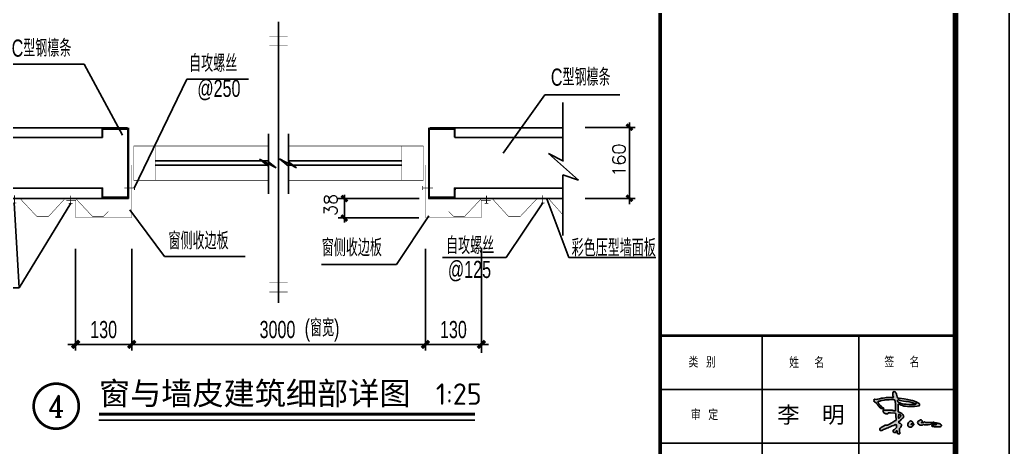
# Model space of a CAD drawing. Extents: x -21908402 to 2288787, y 79687 to 5079726.
# Drawn here: x 2227047 to 2263887, y 124064 to 139991 of the extents above; entities that cross this region are included whole.
import ezdxf
from ezdxf.enums import TextEntityAlignment as Align

# ---------------------------------------------------------------- set-up
doc = ezdxf.new("R2010")
doc.units = 0
doc.header["$LTSCALE"] = 1000
doc.layers.get('0').update_dxf_attribs({"linetype": 'CONTINUOUS'})
for name, color, linetype in [('DIM_IDEN', 3, 'CONTINUOUS'), ('PP-PM-TK', 7, 'CONTINUOUS'), ('PUB_TEXT', 7, 'CONTINUOUS'), ('PUB_TITLE', 4, 'CONTINUOUS'), ('WALL', 6, 'CONTINUOUS'), ('签名', 255, 'CONTINUOUS')]:
    doc.layers.add(name, color=color, linetype=linetype)
doc.styles.add('-黑体', font='simhei.ttf', dxfattribs={"width": 0.8})
doc.styles.add('_TCH_DIM', font='SIMPLEX', dxfattribs={"bigfont": 'GBCBIG'})
doc.styles.add('_TCH_LABEL', font='COMPLEX', dxfattribs={"bigfont": 'GBCBIG'})
doc.styles.add('CHIN-1', font='')
doc.styles.add('SM', font='SIM08', dxfattribs={"width": 0.7, "height": 5, "bigfont": 'HZTXT'})
doc.styles.get("Standard").update_dxf_attribs({"font": 'tssdeng.shx', "width": 0.7, "bigfont": 'hztxt.shx'})
doc.styles.add('TQ', font='txt.shx', dxfattribs={"width": 0.8, "bigfont": 'hztxt.shx'})
doc.styles.get('CHIN-1').set_extended_font_data('SimSun')

# ---------------------------------------------------------------- blocks, each defined once
blk = doc.blocks.new('TKL')
h = blk.add_hatch(color=7)
h.paths.add_polyline_path([(2305508, 476663), (2305506, 476675), (2305508, 476682), (2305513, 476687), (2305526, 476690), (2305553, 476683), (2305574, 476672), (2305620, 476651), (2305669, 476635), (2305725, 476619), (2305786, 476613), (2305853, 476606), (2305948, 476601), (2306033, 476602), (2306111, 476603), (2306215, 476616), (2306268, 476621), (2306292, 476631), (2306308, 476646), (2306313, 476664), (2306308, 476687), (2306284, 476715), (2306241, 476743), (2306184, 476771), (2306114, 476796), (2306044, 476819), (2305973, 476837), (2305873, 476859), (2305729, 476885), (2305545, 476916), (2305517, 476917), (2305498, 476915), (2305487, 476918), (2305481, 476930), (2305476, 476948), (2305472, 476964), (2305462, 477007), (2305451, 477056), (2305435, 477095), (2305415, 477126), (2305391, 477144), (2305361, 477155), (2305334, 477146), (2305314, 477111), (2305312, 477064), (2305315, 477003), (2305321, 476969), (2305333, 476941), (2305327, 476931), (2305258, 476933), (2305190, 476934), (2305058, 476936), (2305012, 476929), (2304952, 476917), (2304888, 476906), (2304812, 476888), (2304740, 476873), (2304683, 476863), (2304643, 476868), (2304631, 476868), (2304614, 476858), (2304608, 476830), (2304619, 476787), (2304643, 476764), (2304671, 476752), (2304685, 476741), (2304699, 476715), (2304733, 476669), (2304775, 476622), (2304844, 476553), (2304869, 476531), (2304892, 476520), (2304926, 476517), (2304952, 476517), (2304975, 476527), (2304974, 476530), (2304974, 476532), (2304972, 476538), (2304968, 476544), (2304960, 476549), (2304943, 476556), (2304928, 476565), (2304902, 476582), (2304875, 476605), (2304847, 476637), (2304814, 476675), (2304794, 476698), (2304774, 476727), (2304761, 476753), (2304755, 476767), (2304755, 476778), (2304760, 476785), (2304783, 476797), (2304823, 476805), (2304873, 476819), (2304917, 476829), (2304982, 476840), (2305025, 476851), (2305071, 476849), (2305120, 476852), (2305169, 476853), (2305255, 476857), (2305296, 476859), (2305327, 476861), (2305355, 476854), (2305374, 476845), (2305385, 476828), (2305394, 476805), (2305400, 476773), (2305405, 476711), (2305409, 476655), (2305410, 476477), (2305409, 476444), (2305402, 476438), (2305380, 476441), (2305344, 476443), (2305323, 476446), (2305301, 476454), (2305291, 476460), (2305275, 476462), (2305188, 476462), (2305111, 476461), (2305040, 476460), (2304995, 476464), (2304967, 476467), (2304956, 476465), (2304951, 476460), (2304950, 476439), (2304951, 476416), (2304956, 476394), (2304962, 476380), (2304978, 476363), (2304996, 476348), (2305021, 476339), (2305050, 476329), (2305085, 476323), (2305102, 476325), (2305116, 476326), (2305124, 476328), (2305130, 476335), (2305135, 476346), (2305137, 476354), (2305141, 476360), (2305156, 476368), (2305225, 476364), (2305386, 476347), (2305400, 476346), (2305411, 476344), (2305420, 476335), (2305423, 476319), (2305424, 476243), (2305430, 476123), (2305429, 476105), (2305428, 476089), (2305419, 476081), (2305390, 476064), (2305341, 476038), (2305270, 475994), (2305159, 475928), (2305134, 475917), (2305114, 475908), (2305094, 475908), (2305073, 475907), (2305056, 475909), (2305044, 475907), (2305030, 475903), (2304879, 475815), (2304847, 475797), (2304830, 475784), (2304822, 475766), (2304822, 475746), (2304830, 475722), (2304836, 475710), (2304862, 475704), (2304893, 475703), (2304906, 475705), (2304927, 475714), (2304967, 475740), (2305031, 475774), (2305086, 475792), (2305132, 475808), (2305173, 475829), (2305215, 475847), (2305286, 475874), (2305348, 475895), (2305387, 475913), (2305405, 475917), (2305429, 475924), (2305443, 475920), (2305445, 475899), (2305449, 475868), (2305447, 475840), (2305444, 475822), (2305431, 475805), (2305406, 475779), (2305366, 475747), (2305328, 475713), (2305323, 475704), (2305321, 475682), (2305318, 475664), (2305329, 475644), (2305344, 475634), (2305362, 475630), (2305378, 475628), (2305392, 475630), (2305403, 475631), (2305416, 475636), (2305423, 475644), (2305429, 475651), (2305434, 475664), (2305434, 475672), (2305435, 475681), (2305438, 475688), (2305446, 475695), (2305449, 475697), (2305456, 475699), (2305463, 475696), (2305465, 475686), (2305468, 475668), (2305468, 475647), (2305469, 475617), (2305469, 475604), (2305476, 475594), (2305494, 475589), (2305514, 475586), (2305537, 475580), (2305554, 475578), (2305567, 475584), (2305567, 475615), (2305561, 475660), (2305556, 475757), (2305556, 475776), (2305566, 475793), (2305582, 475809), (2305604, 475828), (2305623, 475864), (2305632, 475884), (2305634, 475909), (2305628, 475929), (2305616, 475948), (2305598, 475964), (2305581, 475975), (2305564, 475978), (2305543, 475985), (2305538, 475993), (2305535, 476013), (2305533, 476031), (2305533, 476043), (2305581, 476072), (2305623, 476110), (2305663, 476156), (2305692, 476184), (2305707, 476205), (2305713, 476225), (2305712, 476256), (2305699, 476282), (2305680, 476306), (2305663, 476327), (2305650, 476340), (2305593, 476366), (2305540, 476388), (2305514, 476403), (2305507, 476425), (2305505, 476452), (2305508, 476554)])
h.paths.add_polyline_path([(2305542, 476748), (2305519, 476761), (2305504, 476769), (2305493, 476777), (2305487, 476786), (2305486, 476800), (2305486, 476828), (2305489, 476831), (2305491, 476835), (2305496, 476839), (2305504, 476842), (2305512, 476844), (2305526, 476844), (2305536, 476844), (2305549, 476842), (2305563, 476838), (2305596, 476827), (2305642, 476814), (2305701, 476802), (2305797, 476789), (2305878, 476781), (2305918, 476775), (2305984, 476761), (2306053, 476739), (2306138, 476718), (2306158, 476714), (2306169, 476711), (2306174, 476708), (2306175, 476702), (2306176, 476698), (2306170, 476690), (2306155, 476686), (2306126, 476675), (2306086, 476675), (2306030, 476676), (2305977, 476676), (2305916, 476675), (2305800, 476687), (2305759, 476687), (2305724, 476690), (2305672, 476699), (2305617, 476713)], flags=16)
h.paths.add_polyline_path([(2305536, 476307), (2305543, 476308), (2305552, 476307), (2305579, 476292), (2305590, 476287), (2305598, 476281), (2305604, 476274), (2305606, 476265), (2305608, 476251), (2305605, 476241), (2305599, 476230), (2305588, 476217), (2305573, 476197), (2305559, 476183), (2305546, 476170), (2305539, 476161), (2305533, 476158), (2305527, 476158), (2305524, 476160), (2305521, 476165), (2305521, 476176), (2305524, 476222), (2305526, 476249), (2305527, 476261), (2305528, 476270), (2305528, 476288), (2305529, 476301), (2305531, 476305)], flags=16)
h = blk.add_hatch(color=7)
h.paths.add_polyline_path([(2306071, 475901), (2306086, 475912), (2306091, 475923), (2306094, 475937), (2306093, 475946), (2306087, 475953), (2306078, 475957), (2306065, 475955), (2306050, 475952), (2306037, 475950), (2306029, 475940), (2306020, 475929), (2306010, 475924), (2306000, 475922), (2305994, 475925), (2305992, 475933), (2305996, 475942), (2306004, 475952), (2306030, 475973), (2306043, 475981), (2306052, 475994), (2306052, 476011), (2306050, 476022), (2306046, 476029), (2306032, 476040), (2306015, 476048), (2305996, 476056), (2305980, 476062), (2305962, 476062), (2305950, 476057), (2305940, 476049), (2305929, 476039), (2305913, 476026), (2305899, 476008), (2305880, 475974), (2305870, 475943), (2305864, 475917), (2305867, 475890), (2305879, 475866), (2305892, 475850), (2305911, 475838), (2305938, 475832), (2305961, 475829), (2305991, 475833), (2306017, 475842), (2306034, 475858), (2306051, 475881)])
h.paths.add_polyline_path([(2307033, 475963), (2307007, 475968), (2306983, 475974), (2306956, 475983), (2306920, 475988), (2306879, 475998), (2306847, 476008), (2306828, 476011), (2306809, 476011), (2306644, 476007), (2306615, 476007), (2306582, 476005), (2306547, 476004), (2306526, 476009), (2306515, 476013), (2306507, 476020), (2306493, 476027), (2306473, 476027), (2306464, 476020), (2306450, 476014), (2306436, 476009), (2306425, 475999), (2306413, 475989), (2306402, 475985), (2306394, 475986), (2306384, 475986), (2306379, 475993), (2306378, 476000), (2306382, 476005), (2306389, 476010), (2306394, 476014), (2306402, 476026), (2306403, 476039), (2306402, 476048), (2306400, 476061), (2306396, 476070), (2306390, 476080), (2306385, 476089), (2306377, 476097), (2306370, 476102), (2306361, 476105), (2306350, 476107), (2306345, 476105), (2306340, 476103), (2306335, 476101), (2306300, 476085), (2306274, 476072), (2306255, 476054), (2306244, 476042), (2306237, 476026), (2306234, 476008), (2306239, 475981), (2306254, 475951), (2306270, 475938), (2306297, 475920), (2306329, 475909), (2306367, 475899), (2306398, 475900), (2306418, 475908), (2306432, 475918), (2306445, 475925), (2306457, 475925), (2306493, 475923), (2306532, 475916), (2306580, 475915), (2306631, 475919), (2306672, 475931), (2306711, 475944), (2306754, 475950), (2306799, 475953), (2306846, 475954), (2306895, 475954), (2306918, 475952), (2306932, 475947), (2306938, 475941), (2306935, 475927), (2306921, 475921), (2306897, 475918), (2306865, 475914), (2306827, 475910), (2306783, 475903), (2306771, 475898), (2306764, 475894), (2306755, 475887), (2306756, 475879), (2306758, 475873), (2306765, 475865), (2306773, 475860), (2306785, 475859), (2306855, 475841), (2306869, 475840), (2306908, 475840), (2306970, 475838), (2307036, 475838), (2307078, 475845), (2307102, 475859), (2307117, 475879), (2307119, 475897), (2307115, 475912), (2307097, 475930), (2307082, 475939), (2307061, 475951)])
for points in [[(2304975, 476527), (2304952, 476517), (2304926, 476517), (2304892, 476520), (2304869, 476531), (2304844, 476553), (2304775, 476622), (2304733, 476669), (2304699, 476715), (2304685, 476741), (2304671, 476752), (2304643, 476764), (2304619, 476787), (2304608, 476830), (2304614, 476858), (2304631, 476868), (2304643, 476868), (2304683, 476863), (2304740, 476873), (2304812, 476888), (2304888, 476906), (2304952, 476917), (2305012, 476929), (2305058, 476936), (2305190, 476934), (2305258, 476933), (2305327, 476931), (2305333, 476941), (2305321, 476969), (2305315, 477003), (2305312, 477064), (2305314, 477111), (2305334, 477146), (2305361, 477155), (2305391, 477144), (2305415, 477126), (2305435, 477095), (2305451, 477056), (2305462, 477007), (2305472, 476964), (2305476, 476948), (2305481, 476930), (2305487, 476918), (2305498, 476915), (2305517, 476917), (2305545, 476916), (2305729, 476885), (2305873, 476859), (2305973, 476837), (2306044, 476819), (2306114, 476796), (2306184, 476771), (2306241, 476743), (2306284, 476715), (2306308, 476687), (2306313, 476664), (2306308, 476646), (2306292, 476631), (2306268, 476621), (2306215, 476616), (2306111, 476603), (2306033, 476602), (2305948, 476601), (2305853, 476606), (2305786, 476613), (2305725, 476619), (2305669, 476635), (2305620, 476651), (2305574, 476672), (2305553, 476683), (2305526, 476690), (2305513, 476687), (2305508, 476682), (2305506, 476675), (2305508, 476663), (2305508, 476554), (2305505, 476452), (2305507, 476425), (2305514, 476403), (2305540, 476388), (2305593, 476366), (2305650, 476340), (2305663, 476327), (2305680, 476306), (2305699, 476282), (2305712, 476256), (2305713, 476225), (2305707, 476205), (2305692, 476184), (2305663, 476156), (2305623, 476110), (2305581, 476072), (2305533, 476043), (2305533, 476031), (2305535, 476013), (2305538, 475993), (2305543, 475985), (2305564, 475978), (2305581, 475975), (2305598, 475964), (2305616, 475948), (2305628, 475929), (2305634, 475909), (2305632, 475884), (2305623, 475864), (2305604, 475828), (2305582, 475809), (2305566, 475793), (2305556, 475776), (2305556, 475757), (2305561, 475660), (2305567, 475615), (2305567, 475584), (2305554, 475578), (2305537, 475580), (2305514, 475586), (2305494, 475589), (2305476, 475594), (2305469, 475604), (2305469, 475617), (2305468, 475647), (2305468, 475668), (2305465, 475686), (2305463, 475696), (2305456, 475699), (2305449, 475697), (2305446, 475695), (2305438, 475688), (2305435, 475681), (2305434, 475672), (2305434, 475664), (2305429, 475651), (2305423, 475644), (2305416, 475636), (2305403, 475631), (2305392, 475630), (2305378, 475628), (2305362, 475630), (2305344, 475634), (2305329, 475644), (2305318, 475664), (2305321, 475682), (2305323, 475704), (2305328, 475713), (2305366, 475747), (2305406, 475779), (2305431, 475805), (2305444, 475822), (2305447, 475840), (2305449, 475868), (2305445, 475899), (2305443, 475920), (2305429, 475924), (2305405, 475917), (2305387, 475913), (2305348, 475895), (2305286, 475874), (2305215, 475847), (2305173, 475829), (2305132, 475808), (2305086, 475792), (2305031, 475774), (2304967, 475740), (2304927, 475714), (2304906, 475705), (2304893, 475703), (2304862, 475704), (2304836, 475710), (2304830, 475722), (2304822, 475746), (2304822, 475766), (2304830, 475784), (2304847, 475797), (2304879, 475815), (2305030, 475903), (2305044, 475907), (2305056, 475909), (2305073, 475907), (2305094, 475908), (2305114, 475908), (2305134, 475917), (2305159, 475928), (2305270, 475994), (2305341, 476038), (2305390, 476064), (2305419, 476081), (2305428, 476089), (2305429, 476105), (2305430, 476123), (2305424, 476243), (2305423, 476319), (2305420, 476335), (2305411, 476344), (2305400, 476346), (2305386, 476347), (2305225, 476364), (2305156, 476368), (2305141, 476360), (2305137, 476354), (2305135, 476346), (2305130, 476335), (2305124, 476328), (2305116, 476326), (2305102, 476325), (2305085, 476323), (2305050, 476329), (2305021, 476339), (2304996, 476348), (2304978, 476363), (2304962, 476380), (2304956, 476394), (2304951, 476416), (2304950, 476439), (2304951, 476460), (2304956, 476465), (2304967, 476467), (2304995, 476464), (2305040, 476460), (2305111, 476461), (2305188, 476462), (2305275, 476462), (2305291, 476460), (2305301, 476454), (2305323, 476446), (2305344, 476443), (2305380, 476441), (2305402, 476438), (2305409, 476444), (2305410, 476477), (2305409, 476655), (2305405, 476711), (2305400, 476773), (2305394, 476805), (2305385, 476828), (2305374, 476845), (2305355, 476854), (2305327, 476861), (2305296, 476859), (2305255, 476857), (2305169, 476853), (2305120, 476852), (2305071, 476849), (2305025, 476851), (2304982, 476840), (2304917, 476829), (2304873, 476819), (2304823, 476805), (2304783, 476797), (2304760, 476785), (2304755, 476778), (2304755, 476767), (2304761, 476753), (2304774, 476727), (2304794, 476698), (2304814, 476675), (2304847, 476637), (2304875, 476605), (2304902, 476582), (2304928, 476565), (2304943, 476556), (2304960, 476549), (2304968, 476544), (2304972, 476538), (2304974, 476532), (2304974, 476530)], [(2305486, 476828), (2305486, 476800), (2305487, 476786), (2305493, 476777), (2305504, 476769), (2305519, 476761), (2305542, 476748), (2305617, 476713), (2305672, 476699), (2305724, 476690), (2305759, 476687), (2305800, 476687), (2305916, 476675), (2305977, 476676), (2306030, 476676), (2306086, 476675), (2306126, 476675), (2306155, 476686), (2306170, 476690), (2306176, 476698), (2306175, 476702), (2306174, 476708), (2306169, 476711), (2306158, 476714), (2306138, 476718), (2306053, 476739), (2305984, 476761), (2305918, 476775), (2305878, 476781), (2305797, 476789), (2305701, 476802), (2305642, 476814), (2305596, 476827), (2305563, 476838), (2305549, 476842), (2305536, 476844), (2305526, 476844), (2305512, 476844), (2305504, 476842), (2305496, 476839), (2305491, 476835), (2305489, 476831)], [(2305528, 476270), (2305528, 476288), (2305529, 476301), (2305531, 476305), (2305536, 476307), (2305543, 476308), (2305552, 476307), (2305579, 476292), (2305590, 476287), (2305598, 476281), (2305604, 476274), (2305606, 476265), (2305608, 476251), (2305605, 476241), (2305599, 476230), (2305588, 476217), (2305573, 476197), (2305559, 476183), (2305546, 476170), (2305539, 476161), (2305533, 476158), (2305527, 476158), (2305524, 476160), (2305521, 476165), (2305521, 476176), (2305524, 476222), (2305526, 476249), (2305527, 476261)], [(2305950, 476057), (2305962, 476062), (2305980, 476062), (2305996, 476056), (2306015, 476048), (2306032, 476040), (2306046, 476029), (2306050, 476022), (2306052, 476011), (2306052, 475994), (2306043, 475981), (2306030, 475973), (2306004, 475952), (2305996, 475942), (2305992, 475933), (2305994, 475925), (2306000, 475922), (2306010, 475924), (2306020, 475929), (2306029, 475940), (2306037, 475950), (2306050, 475952), (2306065, 475955), (2306078, 475957), (2306087, 475953), (2306093, 475946), (2306094, 475937), (2306091, 475923), (2306086, 475912), (2306071, 475901), (2306051, 475881), (2306034, 475858), (2306017, 475842), (2305991, 475833), (2305961, 475829), (2305938, 475832), (2305911, 475838), (2305892, 475850), (2305879, 475866), (2305867, 475890), (2305864, 475917), (2305870, 475943), (2305880, 475974), (2305899, 476008), (2305913, 476026), (2305929, 476039), (2305940, 476049)], [(2306335, 476101), (2306300, 476085), (2306274, 476072), (2306255, 476054), (2306244, 476042), (2306237, 476026), (2306234, 476008), (2306239, 475981), (2306254, 475951), (2306270, 475938), (2306297, 475920), (2306329, 475909), (2306367, 475899), (2306398, 475900), (2306418, 475908), (2306432, 475918), (2306445, 475925), (2306457, 475925), (2306493, 475923), (2306532, 475916), (2306580, 475915), (2306631, 475919), (2306672, 475931), (2306711, 475944), (2306754, 475950), (2306799, 475953), (2306846, 475954), (2306895, 475954), (2306918, 475952), (2306932, 475947), (2306938, 475941), (2306935, 475927), (2306921, 475921), (2306897, 475918), (2306865, 475914), (2306827, 475910), (2306783, 475903), (2306771, 475898), (2306764, 475894), (2306755, 475887), (2306756, 475879), (2306758, 475873), (2306765, 475865), (2306773, 475860), (2306785, 475859), (2306855, 475841), (2306869, 475840), (2306908, 475840), (2306970, 475838), (2307036, 475838), (2307078, 475845), (2307102, 475859), (2307117, 475879), (2307119, 475897), (2307115, 475912), (2307097, 475930), (2307082, 475939), (2307061, 475951), (2307033, 475963), (2307007, 475968), (2306983, 475974), (2306956, 475983), (2306920, 475988), (2306879, 475998), (2306847, 476008), (2306828, 476011), (2306809, 476011), (2306644, 476007), (2306615, 476007), (2306582, 476005), (2306547, 476004), (2306526, 476009), (2306515, 476013), (2306507, 476020), (2306493, 476027), (2306473, 476027), (2306464, 476020), (2306450, 476014), (2306436, 476009), (2306425, 475999), (2306413, 475989), (2306402, 475985), (2306394, 475986), (2306384, 475986), (2306379, 475993), (2306378, 476000), (2306382, 476005), (2306389, 476010), (2306394, 476014), (2306402, 476026), (2306403, 476039), (2306402, 476048), (2306400, 476061), (2306396, 476070), (2306390, 476080), (2306385, 476089), (2306377, 476097), (2306370, 476102), (2306361, 476105), (2306350, 476107), (2306345, 476105), (2306340, 476103)]]:
    blk.add_lwpolyline(points, close=True)
at = {"layer": 'PP-PM-TK', "color": 4, "const_width": 140}
blk.add_lwpolyline([(2296643, 547507), (2296643, 432707)], dxfattribs=at)
at = {"layer": 'PUB_TITLE', "color": 4}
for p, q in [((2300443, 465235), (2300443, 479235)), ((2304043, 465235), (2304043, 479235)), ((2296643, 477235), (2307643, 477235)), ((2296643, 475235), (2307643, 475235))]:
    blk.add_line(p, q, dxfattribs=at)
at = {"layer": 'PUB_TITLE', "color": 4, "const_width": 100}
blk.add_lwpolyline([(2296643, 479235), (2307643, 479235)], dxfattribs=at)
at = {"layer": 'PUB_TEXT', "color": 2, "char_height": 400, "width": 3359.66, "attachment_point": 1, "style": 'TQ'}
for s, insert in [('类 别', (2297700, 478453)), ('姓  名', (2301449, 478438)), ('签  名', (2304993, 478454)), ('审 定', (2297787, 476492))]:
    blk.add_mtext(s, dxfattribs=dict(at, insert=insert))
at = {"layer": '签名', "linetype": 'CONTINUOUS', "style": '-黑体'}
blk.add_text('李  明', height=612, dxfattribs=at).set_placement((2301006, 475986))
blk = doc.blocks.new('D')
at = {"layer": 'WALL'}
for p, q in [((958098, -2500727), (958098, -2494183)), ((953571, -2495167), (951836, -2495167)), ((954467, -2496820), (953571, -2495167)), ((954739, -2498060), (955965, -2495515)), ((955965, -2495515), (957402, -2495515)), ((963328, -2497239), (964299, -2495879)), ((966039, -2495879), (964299, -2495879)), ((951502, -2497418), (951502, -2496040)), ((964714, -2497418), (964714, -2496063)), ((951502, -2496647), (954580, -2496647)), ((953998, -2496673), (953998, -2496873)), ((954598, -2496673), (954598, -2498273)), ((961599, -2496673), (961599, -2498273)), ((964714, -2496647), (961616, -2496647)), ((962199, -2496673), (962199, -2496873)), ((965232, -2496642), (966398, -2496642)), ((966270, -2498426), (966270, -2496523)), ((951502, -2496873), (953998, -2496873)), ((957863, -2496792), (957863, -2498189)), ((958333, -2496788), (958333, -2498185)), ((964714, -2496873), (962199, -2496873)), ((951836, -2497251), (951134, -2497870)), ((951485, -2497427), (951836, -2497251)), ((958043, -2497586), (957654, -2497378)), ((957654, -2497378), (957863, -2497545)), ((958513, -2497582), (958124, -2497374)), ((958124, -2497374), (958333, -2497541)), ((964380, -2497251), (965082, -2497870)), ((964731, -2497427), (964380, -2497251)), ((955229, -2497423), (957863, -2497423)), ((955229, -2497523), (957863, -2497523)), ((957863, -2497445), (958043, -2497586)), ((958333, -2497423), (960970, -2497423)), ((958333, -2497441), (958513, -2497582)), ((958333, -2497523), (960970, -2497523)), ((951134, -2497870), (951502, -2497743)), ((951502, -2499281), (951502, -2497743)), ((965082, -2497870), (964714, -2497743)), ((964714, -2499156), (964714, -2497743)), ((951502, -2498055), (954009, -2498055)), ((953998, -2498073), (953998, -2498273)), ((964714, -2498055), (962188, -2498055)), ((962199, -2498073), (962199, -2498273)), ((951502, -2498295), (954609, -2498295)), ((959489, -2498297), (961369, -2498297)), ((959636, -2498854), (959636, -2498212)), ((964714, -2498295), (961588, -2498295)), ((964342, -2498308), (964854, -2499670)), ((965232, -2498298), (966398, -2498298)), ((952057, -2500375), (951945, -2498397)), ((952057, -2500375), (953260, -2498409)), ((954634, -2498564), (955440, -2499651)), ((963400, -2499670), (964250, -2498396)), ((959489, -2498747), (961364, -2498747)), ((961600, -2498698), (960846, -2499838)), ((953375, -2501841), (953375, -2499472)), ((954681, -2501841), (954681, -2499472)), ((961516, -2501841), (961516, -2499472)), ((962820, -2501892), (962820, -2499445)), ((955440, -2499651), (957319, -2499651)), ((961917, -2499670), (963400, -2499670)), ((964854, -2499670), (966881, -2499670)), ((959101, -2499838), (960846, -2499838)), ((950584, -2500375), (952057, -2500375)), ((953195, -2501695), (962988, -2501695))]:
    blk.add_line(p, q, dxfattribs=at)
for points, const_width in [([(957886, -2494515), (958313, -2494515)], 10), ([(957886, -2494726), (958313, -2494726)], 10), ([(953972, -2498073), (953998, -2498073), (953998, -2498273), (954598, -2498273), (954598, -2496673), (953998, -2496673), (953998, -2496873)], 50), ([(962225, -2498073), (962199, -2498073), (962199, -2498273), (961599, -2498273), (961599, -2496673), (962199, -2496673), (962199, -2496873)], 50), ([(966334, -2496705), (966196, -2496568)], 66), ([(954729, -2497073), (957863, -2497073)], 10), ([(954729, -2497073), (954729, -2497873)], 10), ([(955229, -2497073), (955229, -2497873)], 10), ([(958333, -2497073), (961470, -2497073)], 10), ([(960970, -2497073), (960970, -2497873)], 10), ([(961470, -2497073), (961470, -2497873)], 10), ([(954673, -2497519), (954673, -2498748)], 10), ([(961524, -2497519), (961524, -2498748)], 10), ([(954729, -2497873), (957863, -2497873)], 10), ([(958333, -2497873), (961470, -2497873)], 10), ([(954506, -2498052), (954754, -2498052)], 20), ([(954744, -2498009), (954744, -2498095)], 20), ([(961690, -2498052), (961443, -2498052)], 20), ([(961452, -2498009), (961452, -2498095)], 20), ([(951807, -2498308), (951502, -2498653)], 10.8), ([(952090, -2498308), (951807, -2498308)], 10.8), ([(951950, -2498221), (951950, -2498411)], 20), ([(952469, -2498712), (952090, -2498308)], 10.8), ([(953119, -2498308), (952747, -2498712)], 10.8), ([(953386, -2498308), (953119, -2498308)], 10.8), ([(953162, -2498340), (953386, -2498340)], 10), ([(953260, -2498229), (953260, -2498419)], 20), ([(953382, -2498336), (953382, -2498753)], 10), ([(953765, -2498712), (953386, -2498308)], 10.8), ([(959700, -2498367), (959563, -2498230)], 66), ([(962432, -2498712), (962811, -2498308)], 10.8), ([(962811, -2498308), (963078, -2498308)], 10.8), ([(963035, -2498340), (962810, -2498340)], 10), ([(962815, -2498336), (962815, -2498753)], 10), ([(962937, -2498229), (962937, -2498419)], 20), ([(963078, -2498308), (963449, -2498712)], 10.8), ([(963728, -2498712), (964107, -2498308)], 10.8), ([(964107, -2498308), (964390, -2498308)], 10.8), ([(964247, -2498221), (964247, -2498411)], 20), ([(964390, -2498308), (964714, -2498675)], 10.8), ([(966334, -2498362), (966197, -2498225)], 66), ([(951993, -2498401), (951906, -2498401)], 20), ([(953303, -2498409), (953216, -2498409)], 20), ([(962894, -2498409), (962980, -2498409)], 20), ([(964204, -2498401), (964290, -2498401)], 20), ([(952747, -2498712), (952469, -2498712)], 10.8), ([(953376, -2498748), (954673, -2498748)], 10), ([(954026, -2498712), (953765, -2498712)], 10.8), ([(954026, -2498712), (954136, -2498601)], 10.8), ([(959699, -2498821), (959562, -2498684)], 66), ([(962821, -2498748), (961524, -2498748)], 10), ([(962171, -2498712), (962060, -2498601)], 10.8), ([(962171, -2498712), (962432, -2498712)], 10.8), ([(963449, -2498712), (963728, -2498712)], 10.8), ([(957886, -2500264), (958314, -2500264)], 10), ([(957886, -2500475), (958314, -2500475)], 10), ([(953293, -2501779), (953459, -2501613)], 80), ([(954598, -2501779), (954764, -2501613)], 80), ([(961434, -2501779), (961600, -2501613)], 80), ([(962738, -2501779), (962904, -2501613)], 80)]:
    blk.add_lwpolyline(points, dxfattribs=dict(at, const_width=const_width))
at = {"layer": 'WALL', "color": 3, "const_width": 70}
blk.add_lwpolyline([(953918, -2503322), (962669, -2503322)], dxfattribs=at)
at = {"layer": 'WALL', "color": 3}
blk.add_lwpolyline([(953918, -2503462), (962669, -2503462)], dxfattribs=at)
at = {"layer": 'WALL', "style": 'SM', "width": 0.7}
for s, p in [('C型钢檩条', (951886, -2494994)), ('自攻螺丝', (956017, -2495348)), ('C型钢檩条', (964437, -2495670)), ('@250', (956207, -2495931)), ('窗侧收边板', (955536, -2499482)), ('窗侧收边板', (959104, -2499642)), ('自攻螺丝', (961997, -2499593)), ('彩色压型墙面板', (964920, -2499646)), ('自攻螺丝', (950588, -2500235)), ('@125', (962040, -2500149)), ('@125', (950765, -2500853)), ('(窗宽)', (958706, -2501509)), ('130', (953715, -2501549)), ('3000', (957657, -2501548)), ('130', (961856, -2501549))]:
    blk.add_text(s, height=400, dxfattribs=at).set_placement(p)
at = {"layer": 'WALL', "style": '_TCH_DIM'}
for s, p in [('160', (966171, -2497788)), ('38', (959459, -2498705))]:
    blk.add_text(s, height=300, rotation=90, dxfattribs=at).set_placement(p)
at = {"layer": 'WALL', "color": 0, "style": 'CHIN-1'}
blk.add_text('窗与墙皮建筑细部详图', height=531.6, dxfattribs=at).set_placement((953918, -2503103))
at = {"layer": 'WALL', "color": 0}
blk.add_text('1:25', height=500, dxfattribs=at).set_placement((961760, -2503103))

msp = doc.modelspace()

# ---------------------------------------------------------------- linework, layer by layer
at = {"layer": 'DIM_IDEN', "const_width": 100}
msp.add_lwpolyline([(2229244.5, 125592.7, 1), (2227564.5, 125592.7, 1)], format="xyb", close=True, dxfattribs=at)
at = {"layer": 'PUB_TITLE'}
msp.add_lwpolyline([(2095686.8, 79687.5), (2263886.8, 79687.5), (2263886.8, 198487.5), (2095686.8, 198487.5)], close=True, dxfattribs=at)
at = {"layer": 'PUB_TITLE', "const_width": 200}
msp.add_lwpolyline([(2100686.8, 81687.5), (2261886.8, 81687.5), (2261886.8, 196487.5), (2100686.8, 196487.5)], close=True, dxfattribs=at)

# ---------------------------------------------------------------- block references
msp.add_blockref('TKL', (-45755.9, -351019.2))
at = {"xscale": 1.599599999026395, "yscale": 1.599600000248756, "zscale": 1.599599999994181}
msp.add_blockref('D', (704107.9, 4129607.4, -2.4), dxfattribs=at)

# ---------------------------------------------------------------- texts
at = {"layer": 'PUB_TEXT', "style": '_TCH_LABEL'}
msp.add_text('4', height=801.8, dxfattribs=at).set_placement((2228099.1, 125191.8), (2228709.9, 125191.8), align=Align.FIT)

doc.saveas('drawing.dxf')
